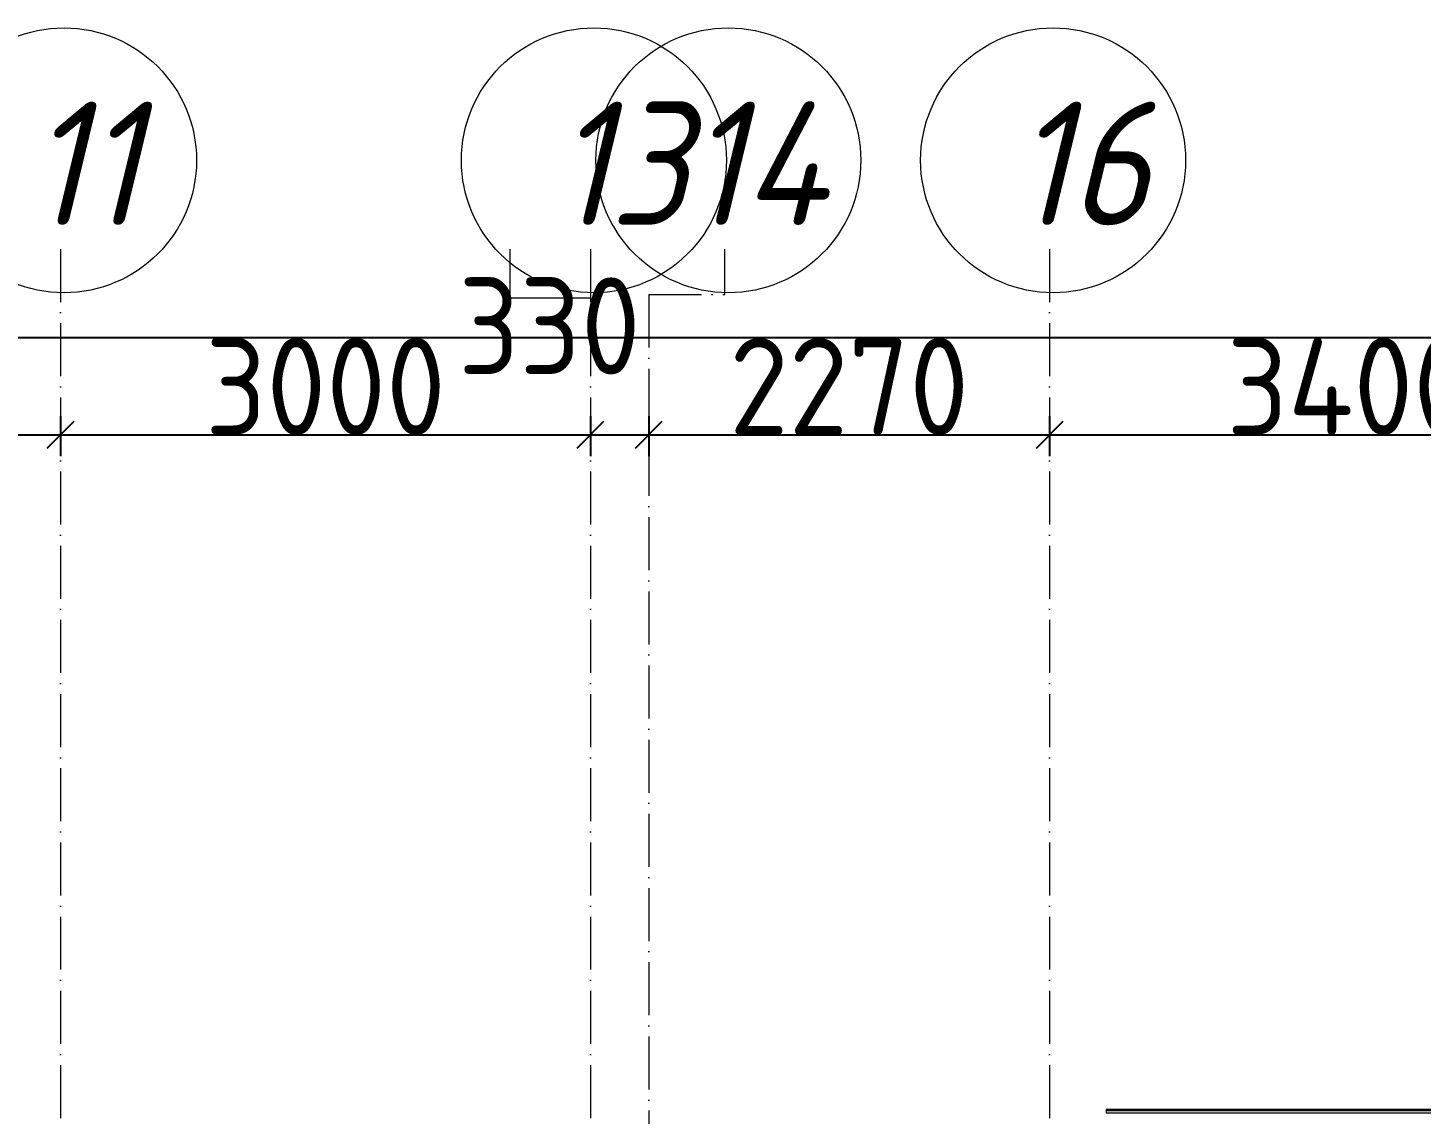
# Model space of a CAD drawing. Header units: millimetres. Extents: x -12989 to 629078, y -109036 to 555275.
# Drawn here: x 534333 to 542221, y 176778 to 182930 of the extents above; entities that cross this region are included whole.
import ezdxf

# ---------------------------------------------------------------- set-up
doc = ezdxf.new("R2010")
doc.units = ezdxf.units.MM
doc.linetypes.add('50_200_ШТРИХ_1Т_ш5_п1_п1_', pattern=[700, 500, -100, 0, -100])
for name, color, linetype, lineweight in [('A-____-____-DIMS', 7, 'Continuous', 9), ('A-GENM-____-MCUT', 7, 'Continuous', 25), ('A-GENM-____-OTLN', 7, 'Continuous', 9), ('S-GRID-____-IDEN', 7, 'Continuous', 9), ('S-GRID-____-OTLN', 7, 'Continuous', 9), ('S-GRID-____-OTLN-1', 7, '50_200_ШТРИХ_1Т_ш5_п1_п1_', 9)]:
    doc.layers.add(name, color=color, linetype=linetype, lineweight=lineweight)
doc.styles.add('ISOCPEUR_I_9', font='isocpeui.ttf', dxfattribs={"width": 0.9, "height": 250})
doc.styles.add('СПДС', font='isocpeur.ttf', dxfattribs={"width": 0.9})
doc.dimstyles.new('ISO-2_5_0_9К_БОЛЬШОЙ_ОСИ', dxfattribs={"dimscale": 304.8, "dimtxt": 248.995294, "dimasz": 0.492126, "dimexe": 0.393701, "dimexo": 0, "dimgap": 0, "dimtad": 1, "dimdec": 0, "dimzin": 0, "dimdsep": 46, "dimtxsty": 'ISOCPEUR_I_9', "dimblk1": 'OBLIQUE', "dimblk2": 'OBLIQUE', "dimsah": 1, "dimcen": 0.09, "dimdle": 0.393701, "dimazin": 0, "dimtfac": 1, "dimtdec": 4, "dimtix": 1, "dimtmove": 0, "dimatfit": 3, "dimfxl": 1, "dimtvp": 1, "dimtolj": 1, "dimtzin": 0, "dimarcsym": 2})
doc.dimstyles.new('ISO-2_5_0_9К_БОЛЬШОЙ_ОСИ_1', dxfattribs={"dimscale": 304.8, "dimtxt": 248.995294, "dimasz": 0.492126, "dimexe": 0.393701, "dimexo": 0, "dimgap": 0, "dimtad": 1, "dimdec": 0, "dimzin": 0, "dimdsep": 46, "dimtxsty": 'ISOCPEUR_I_9', "dimblk1": 'OBLIQUE', "dimblk2": 'OBLIQUE', "dimsah": 1, "dimcen": 0.09, "dimdle": 0.393701, "dimazin": 0, "dimtfac": 1, "dimtdec": 4, "dimtix": 1, "dimtmove": 1, "dimatfit": 3, "dimfxl": 1, "dimtvp": 1, "dimtolj": 1, "dimtzin": 0, "dimarcsym": 2})
doc.dimstyles.new('ISO-2_5_0_9К_БОЛЬШОЙ_ОСИ_2', dxfattribs={"dimscale": 304.8, "dimtxt": 248.995294, "dimasz": 0.492126, "dimexe": 0.393701, "dimexo": 0, "dimgap": 0, "dimtad": 1, "dimdec": 0, "dimzin": 0, "dimdsep": 46, "dimtxsty": 'ISOCPEUR_I_9', "dimblk1": 'OBLIQUE', "dimblk2": 'OBLIQUE', "dimsah": 1, "dimcen": 0.09, "dimdle": 0.393701, "dimazin": 0, "dimtfac": 1, "dimtdec": 4, "dimtix": 1, "dimtmove": 2, "dimatfit": 3, "dimfxl": 1, "dimtvp": 1, "dimtolj": 1, "dimtzin": 0, "dimarcsym": 2})

# ---------------------------------------------------------------- blocks, each defined once
blk = doc.blocks.new('141_Фартук_СКБ - 141_Фартук_СКБ_вентфасад-30031396-АР1_План отверстий 2 этажа в осях 1-64_Ю-ЯЯ')
at = {"layer": 'A-GENM-____-MCUT'}
for p, q in [((26160, -29), (0, -29)), ((0, -30), (26160, -30)), ((26160, -30), (26160, -29))]:
    blk.add_line(p, q, dxfattribs=at)
at = {"layer": 'A-GENM-____-OTLN'}
for p, q in [((0, -11.2), (26160, -11.2)), ((0, -11.5), (26160, -11.5)), ((26160, -11.5), (26160, -11.2)), ((26160, -29), (26160, -11.5))]:
    blk.add_line(p, q, dxfattribs=at)
blk = doc.blocks.new('Ось сетки - Круг_Ø6_00__ISO-2_5_0_9K_-25732049-АР1_План отверстий 3 этажа в осях 1-64_Ю-ЯЯ')
at = {"layer": 'S-GRID-____-IDEN'}
blk.add_circle((0, 0), 3, dxfattribs=at)
blk = doc.blocks.new('_Oblique')
at = {"color": 0, "linetype": 'ByBlock', "lineweight": -2}
blk.add_line((-0.5, -0.5), (0.5, 0.5), dxfattribs=at)
blk = doc.blocks.new('*D2839')
at = {"layer": 'A-____-____-DIMS', "color": 0, "lineweight": -2, "transparency": 16777216}
for p, q in [((297020.7, 3083.1), (297020.7, 2857)), ((301720.7, 3083.1), (301720.7, 2857)), ((296900.7, 2977), (301840.7, 2977))]:
    blk.add_line(p, q, dxfattribs=at)
at = {"layer": 'Defpoints', "color": 0, "transparency": 16777216}
for p in [(297020.7, 3083.1), (301720.7, 3083.1), (301720.7, 2977)]:
    blk.add_point(p, dxfattribs=at)
at = {"layer": 'A-____-____-DIMS', "color": 0, "lineweight": -2, "transparency": 16777216, "xscale": 150, "yscale": 150, "zscale": 150, "rotation": 180}
blk.add_blockref('_Oblique', (297020.7, 2977), dxfattribs=at)
at = {"layer": 'A-____-____-DIMS', "color": 0, "lineweight": -2, "transparency": 16777216, "xscale": 150, "yscale": 150, "zscale": 150}
blk.add_blockref('_Oblique', (301720.7, 2977), dxfattribs=at)
at = {"layer": 'A-____-____-DIMS', "color": 0, "transparency": 16777216, "insert": (299370.7, 3251.3), "char_height": 548.64, "attachment_point": 5, "style": 'СПДС'}
blk.add_mtext('\\A1;4700', dxfattribs=at)
blk = doc.blocks.new('*D2840')
at = {"layer": 'A-____-____-DIMS', "color": 0, "lineweight": -2, "transparency": 16777216}
for p, q in [((301720.7, 3083.1), (301720.7, 2857)), ((304720.7, 3083.1), (304720.7, 2857)), ((301600.7, 2977), (304840.7, 2977))]:
    blk.add_line(p, q, dxfattribs=at)
at = {"layer": 'Defpoints', "color": 0, "transparency": 16777216}
for p in [(301720.7, 3083.1), (304720.7, 3083.1), (304720.7, 2977)]:
    blk.add_point(p, dxfattribs=at)
at = {"layer": 'A-____-____-DIMS', "color": 0, "lineweight": -2, "transparency": 16777216, "xscale": 150, "yscale": 150, "zscale": 150, "rotation": 180}
blk.add_blockref('_Oblique', (301720.7, 2977), dxfattribs=at)
at = {"layer": 'A-____-____-DIMS', "color": 0, "lineweight": -2, "transparency": 16777216, "xscale": 150, "yscale": 150, "zscale": 150}
blk.add_blockref('_Oblique', (304720.7, 2977), dxfattribs=at)
at = {"layer": 'A-____-____-DIMS', "color": 0, "transparency": 16777216, "insert": (303220.7, 3251.3), "char_height": 548.64, "attachment_point": 5, "style": 'СПДС'}
blk.add_mtext('\\A1;3000', dxfattribs=at)
blk = doc.blocks.new('*D2841')
at = {"layer": 'A-____-____-DIMS', "color": 0, "lineweight": -2, "transparency": 16777216}
for p, q in [((304720.7, 3083.1), (304720.7, 2857)), ((305050.7, 3083.1), (305050.7, 2857)), ((304600.7, 2977), (305170.7, 2977))]:
    blk.add_line(p, q, dxfattribs=at)
at = {"layer": 'Defpoints', "color": 0, "transparency": 16777216}
for p in [(304720.7, 3083.1), (305050.7, 3083.1), (305050.7, 2977)]:
    blk.add_point(p, dxfattribs=at)
at = {"layer": 'A-____-____-DIMS', "color": 0, "lineweight": -2, "transparency": 16777216, "xscale": 150, "yscale": 150, "zscale": 150, "rotation": 180}
blk.add_blockref('_Oblique', (304720.7, 2977), dxfattribs=at)
at = {"layer": 'A-____-____-DIMS', "color": 0, "lineweight": -2, "transparency": 16777216, "xscale": 150, "yscale": 150, "zscale": 150}
blk.add_blockref('_Oblique', (305050.7, 2977), dxfattribs=at)
at = {"layer": 'A-____-____-DIMS', "color": 0, "transparency": 16777216, "insert": (303972.2, 3868.5), "char_height": 548.64, "attachment_point": 1, "line_spacing_factor": 1.149209, "style": 'СПДС'}
blk.add_mtext('\\A1;330', dxfattribs=at)
blk = doc.blocks.new('*D2842')
at = {"layer": 'A-____-____-DIMS', "color": 0, "lineweight": -2, "transparency": 16777216}
for p, q in [((305050.7, 3083.1), (305050.7, 2857)), ((307320.7, 3083.1), (307320.7, 2857)), ((304930.7, 2977), (307440.7, 2977))]:
    blk.add_line(p, q, dxfattribs=at)
at = {"layer": 'Defpoints', "color": 0, "transparency": 16777216}
for p in [(305050.7, 3083.1), (307320.7, 3083.1), (307320.7, 2977)]:
    blk.add_point(p, dxfattribs=at)
at = {"layer": 'A-____-____-DIMS', "color": 0, "lineweight": -2, "transparency": 16777216, "xscale": 150, "yscale": 150, "zscale": 150, "rotation": 180}
blk.add_blockref('_Oblique', (305050.7, 2977), dxfattribs=at)
at = {"layer": 'A-____-____-DIMS', "color": 0, "lineweight": -2, "transparency": 16777216, "xscale": 150, "yscale": 150, "zscale": 150}
blk.add_blockref('_Oblique', (307320.7, 2977), dxfattribs=at)
at = {"layer": 'A-____-____-DIMS', "color": 0, "transparency": 16777216, "insert": (306185.7, 3251.3), "char_height": 548.64, "attachment_point": 5, "style": 'СПДС'}
blk.add_mtext('\\A1;2270', dxfattribs=at)
blk = doc.blocks.new('*D2843')
at = {"layer": 'A-____-____-DIMS', "color": 0, "lineweight": -2, "transparency": 16777216}
for p, q in [((307320.7, 3083.1), (307320.7, 2857)), ((310720.7, 3083.1), (310720.7, 2857)), ((307200.7, 2977), (310840.7, 2977))]:
    blk.add_line(p, q, dxfattribs=at)
at = {"layer": 'Defpoints', "color": 0, "transparency": 16777216}
for p in [(307320.7, 3083.1), (310720.7, 3083.1), (310720.7, 2977)]:
    blk.add_point(p, dxfattribs=at)
at = {"layer": 'A-____-____-DIMS', "color": 0, "lineweight": -2, "transparency": 16777216, "xscale": 150, "yscale": 150, "zscale": 150, "rotation": 180}
blk.add_blockref('_Oblique', (307320.7, 2977), dxfattribs=at)
at = {"layer": 'A-____-____-DIMS', "color": 0, "lineweight": -2, "transparency": 16777216, "xscale": 150, "yscale": 150, "zscale": 150}
blk.add_blockref('_Oblique', (310720.7, 2977), dxfattribs=at)
at = {"layer": 'A-____-____-DIMS', "color": 0, "transparency": 16777216, "insert": (309020.7, 3251.3), "char_height": 548.64, "attachment_point": 5, "style": 'СПДС'}
blk.add_mtext('\\A1;3400', dxfattribs=at)
blk = doc.blocks.new('*D2873')
at = {"layer": 'A-____-____-DIMS', "color": 0, "lineweight": -2, "transparency": 16777216}
for p, q in [((281420.7, 3635.3), (281420.7, 3409.2)), ((384920.7, 3635.3), (384920.7, 3409.2)), ((281300.7, 3529.2), (332155.4, 3529.2)), ((385040.7, 3529.2), (334031.7, 3529.2))]:
    blk.add_line(p, q, dxfattribs=at)
at = {"layer": 'Defpoints', "color": 0, "transparency": 16777216}
for p in [(281420.7, 3635.3), (384920.7, 3635.3), (384920.7, 3529.2)]:
    blk.add_point(p, dxfattribs=at)
at = {"layer": 'A-____-____-DIMS', "color": 0, "lineweight": -2, "transparency": 16777216, "xscale": 150, "yscale": 150, "zscale": 150, "rotation": 180}
blk.add_blockref('_Oblique', (281420.7, 3529.2), dxfattribs=at)
at = {"layer": 'A-____-____-DIMS', "color": 0, "lineweight": -2, "transparency": 16777216, "xscale": 150, "yscale": 150, "zscale": 150}
blk.add_blockref('_Oblique', (384920.7, 3529.2), dxfattribs=at)
at = {"layer": 'A-____-____-DIMS', "color": 0, "transparency": 16777216, "insert": (332155.4, 4054.9), "char_height": 548.64, "attachment_point": 1, "line_spacing_factor": 1.149209, "style": 'СПДС'}
blk.add_mtext('\\A1;103500', dxfattribs=at)
blk = doc.blocks.new('3эт')
at = {"layer": 'S-GRID-____-OTLN-1', "color": 251, "ltscale": 0.6, "true_color": 0x636466}
for p, q in [((301720.7, 4029.4), (301720.7, -33971.9)), ((304720.7, 4029.4), (304720.7, -33971.9)), ((305481.8, 3771.1), (305481.8, 4029.4)), ((307320.7, 4029.4), (307320.7, -20188)), ((305050.7, 3771.1), (305050.7, -9616.1)), ((305050.7, 3771.1), (305481.8, 3771.1))]:
    blk.add_line(p, q, dxfattribs=at)
at = {"layer": 'S-GRID-____-IDEN', "xscale": 250, "yscale": 250, "zscale": 99.99999999999993, "rotation": 180}
for p in [(301740.6, 4531.9), (304740.6, 4531.9), (305501.7, 4531.9), (307340.6, 4531.9)]:
    blk.add_blockref('Ось сетки - Круг_Ø6_00__ISO-2_5_0_9K_-25732049-АР1_План отверстий 3 этажа в осях 1-64_Ю-ЯЯ', p, dxfattribs=at)
at = {"layer": 'S-GRID-____-IDEN', "char_height": 700, "attachment_point": 1, "style": 'ISOCPEUR_I_9'}
for s, insert, width in [('11', (301536.8, 4864.3), 288.607), ('13', (304513, 4864.3), 346.329), ('14', (305265.1, 4864.3), 367.975), ('16', (307113, 4864.3), 346.329)]:
    blk.add_mtext(s, dxfattribs=dict(at, insert=insert, width=width))
at = {"layer": 'A-____-____-DIMS'}
for base, p1, p2, dimstyle, override, picture, middle in [((384920.7, 3529.2), (281420.7, 3635.3), (384920.7, 3635.3), 'ISO-2_5_0_9К_БОЛЬШОЙ_ОСИ_2', {"dimtxt": 1.8, "dimpost": '<>', "dimtxsty": 'СПДС', "dimfxl": 103500}, '*D2873', (333093.6, 3689.2)), ((305050.7, 2977), (304720.7, 3083.1), (305050.7, 3083.1), 'ISO-2_5_0_9К_БОЛЬШОЙ_ОСИ_1', {"dimtxt": 1.8, "dimpost": '<>', "dimtxsty": 'СПДС', "dimfxl": 330}, '*D2841', (304441.3, 3136.9))]:
    dim = blk.add_linear_dim(base=base, p1=p1, p2=p2, dimstyle=dimstyle, override=override, dxfattribs=at)
    dim.commit()
    dim.dimension.update_dxf_attribs({"geometry": picture, "text_midpoint": middle, "dimtype": 160})
for base, p1, p2, override, picture, middle in [((301720.7, 2977), (297020.7, 3083.1), (301720.7, 3083.1), {"dimtxt": 1.8, "dimpost": '<>', "dimtxsty": 'СПДС', "dimfxl": 4700}, '*D2839', (299370.7, 3251.3)), ((304720.7, 2977), (301720.7, 3083.1), (304720.7, 3083.1), {"dimtxt": 1.8, "dimpost": '<>', "dimtxsty": 'СПДС', "dimfxl": 3000}, '*D2840', (303220.7, 3251.3)), ((307320.7, 2977), (305050.7, 3083.1), (307320.7, 3083.1), {"dimtxt": 1.8, "dimpost": '<>', "dimtxsty": 'СПДС', "dimfxl": 2270}, '*D2842', (306185.7, 3251.3)), ((310720.7, 2977), (307320.7, 3083.1), (310720.7, 3083.1), {"dimtxt": 1.8, "dimpost": '<>', "dimtxsty": 'СПДС', "dimfxl": 3400}, '*D2843', (309020.7, 3251.3))]:
    dim = blk.add_linear_dim(base=base, p1=p1, p2=p2, dimstyle='ISO-2_5_0_9К_БОЛЬШОЙ_ОСИ', override=override, dxfattribs=at)
    dim.commit()
    dim.dimension.update_dxf_attribs({"geometry": picture, "text_midpoint": middle})

msp = doc.modelspace()

# ---------------------------------------------------------------- linework, layer by layer
at = {"layer": 'S-GRID-____-OTLN'}
for p, q in [((537062.9686, 181399.3259), (537062.9686, 181677.2598)), ((537517.7976, 181399.3259), (537062.9686, 181399.3259))]:
    msp.add_line(p, q, dxfattribs=at)

# ---------------------------------------------------------------- block references
msp.add_blockref('3эт', (232797.0902, 177647.8646))
at = {"layer": 'A-GENM-____-OTLN', "rotation": 180}
msp.add_blockref('141_Фартук_СКБ - 141_Фартук_СКБ_вентфасад-30031396-АР1_План отверстий 2 этажа в осях 1-64_Ю-ЯЯ', (566597.7976, 176772.4504), dxfattribs=at)

doc.saveas('drawing.dxf')
